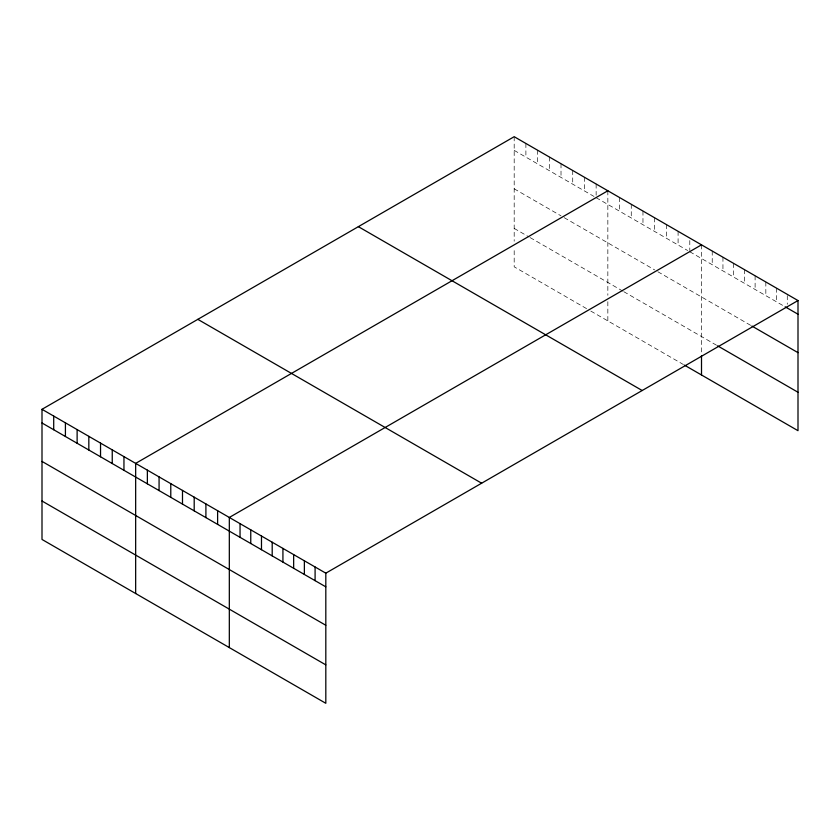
<?xml version="1.0" encoding="UTF-8"?>
<svg xmlns="http://www.w3.org/2000/svg" width="840" height="840" viewBox="0 0 840 840"><rect width="100%" height="100%" fill="white"/><g stroke="black" fill="none" stroke-linecap="round" stroke-linejoin="round"><path stroke-width="0.63" stroke-dasharray="4.2 3.15" d="M514.185 136.7L514.185 241.206M514.185 150.371L594.006 196.455M596.138 197.684L687.666 250.53M689.798 251.759L784.067 306.18M514.185 188.8L561.015 215.838M564.207 217.686L654.675 269.913M657.867 271.75L750.824 325.427M514.185 228.396L529.085 237.006M530.145 237.615L622.745 291.07M623.805 291.69L716.51 345.209M586.562 308.616L514.185 266.826L514.185 247.611M590.814 311.073L683.413 364.529M787.279 295.606L787.279 304.311M776.559 288.173L776.559 301.844M765.839 281.988L765.839 295.659M755.107 275.793L755.107 289.464M744.387 269.608L744.387 283.28M733.667 263.413L733.667 277.084M722.946 257.219L722.946 270.9M712.226 251.034L712.226 264.705M701.505 244.839L701.505 354.48M689.798 240.566L689.798 250.509M678.09 231.326L678.09 244.997M666.383 224.564L666.383 238.234M654.675 217.802L654.675 231.483M642.968 211.05L642.968 224.721M631.26 204.288L631.26 217.959M619.553 197.526L619.553 211.197M607.845 190.775L607.845 295.281M607.845 301.686L607.845 320.901M596.138 184.013L596.138 195.195M584.43 177.251L584.43 190.922M572.723 170.489L572.723 184.159M561.015 163.737L561.015 177.408M549.308 156.975L549.308 170.646M537.6 150.213L537.6 163.884M525.893 143.451L525.893 157.133"/><path stroke-width="1.26" d="M798 300.552L325.815 573.174L325.815 703.3L42 539.448L42 409.311L514.185 136.7L798 300.552L798 430.689L684.474 365.148M607.845 190.775L135.66 463.386L135.66 593.523M701.505 244.839L229.32 517.461L229.32 647.587M785.138 306.8L798 314.223M751.895 326.046L798 352.663M717.591 345.828L798 392.259M358.365 226.664L642.18 390.516M197.82 319.347L481.635 483.21M42 409.311L325.815 573.174M42 422.982L325.815 586.845M42 461.412L325.815 625.275M42 501.007L325.815 664.871M701.505 355.761L701.505 374.976M315.094 566.979L315.094 580.65M304.374 560.784L304.374 574.466M293.654 554.6L293.654 568.271M282.923 548.404L282.923 562.075M272.202 542.22L272.202 555.891M261.482 536.025L261.482 549.696M250.761 529.841L250.761 543.512M240.041 523.645L240.041 537.317M217.613 510.699L217.613 524.37M205.905 503.937L205.905 517.608M194.197 497.175L194.197 510.856M182.49 490.423L182.49 504.094M170.783 483.661L170.783 497.332M159.075 476.9L159.075 490.57M147.368 470.138L147.368 483.819M123.953 456.624L123.953 470.295M112.245 449.862L112.245 463.533M100.538 443.111L100.538 456.781M88.83 436.349L88.83 450.019M77.123 429.587L77.123 443.257M65.415 422.825L65.415 436.495M53.708 416.073L53.708 429.744"/></g></svg>
